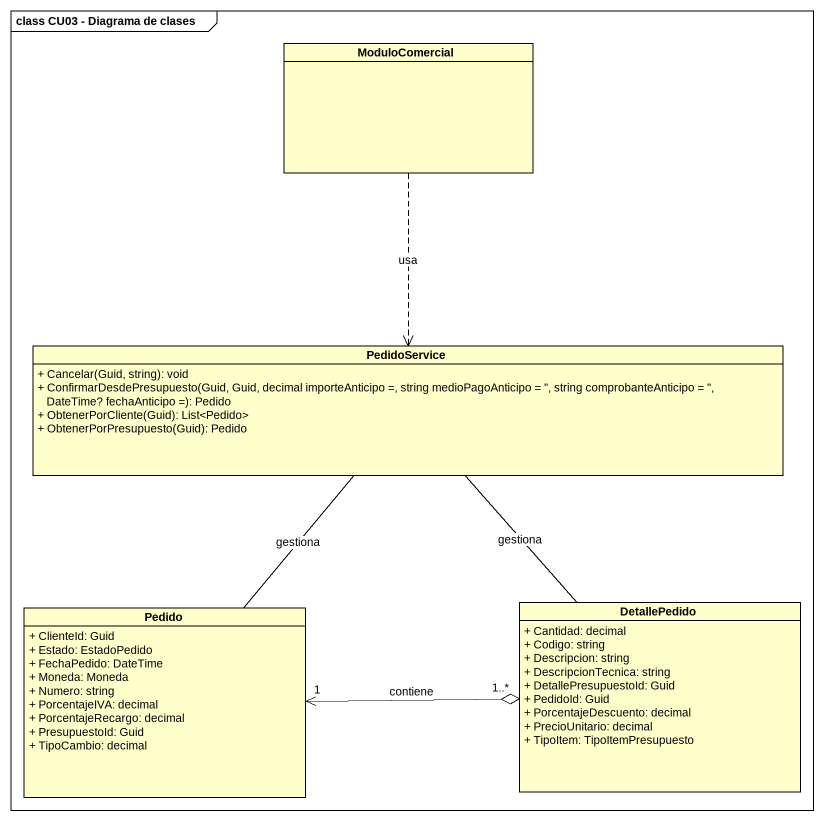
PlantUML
@startuml
mainframe class CU03 - Diagrama de clases
hide circle
hide empty members
skinparam classAttributeIconSize 0
class ModuloComercial
class PedidoService {
  + Cancelar(Guid, string): void
  + ConfirmarDesdePresupuesto(Guid, Guid, decimal importeAnticipo =, string medioPagoAnticipo = '', string comprobanteAnticipo = '', DateTime? fechaAnticipo =): Pedido
  + ObtenerPorCliente(Guid): List<Pedido>
  + ObtenerPorPresupuesto(Guid): Pedido
}
class Pedido {
  + ClienteId: Guid
  + Estado: EstadoPedido
  + FechaPedido: DateTime
  + Moneda: Moneda
  + Numero: string
  + PorcentajeIVA: decimal
  + PorcentajeRecargo: decimal
  + PresupuestoId: Guid
  + TipoCambio: decimal
}
class DetallePedido {
  + Cantidad: decimal
  + Codigo: string
  + Descripcion: string
  + DescripcionTecnica: string
  + DetallePresupuestoId: Guid
  + PedidoId: Guid
  + PorcentajeDescuento: decimal
  + PrecioUnitario: decimal
  + TipoItem: TipoItemPresupuesto
}
ModuloComercial ..> PedidoService : usa
PedidoService -- Pedido : gestiona
PedidoService -- DetallePedido : gestiona
Pedido "1" <-right-o "1..*" DetallePedido : contiene
@enduml
